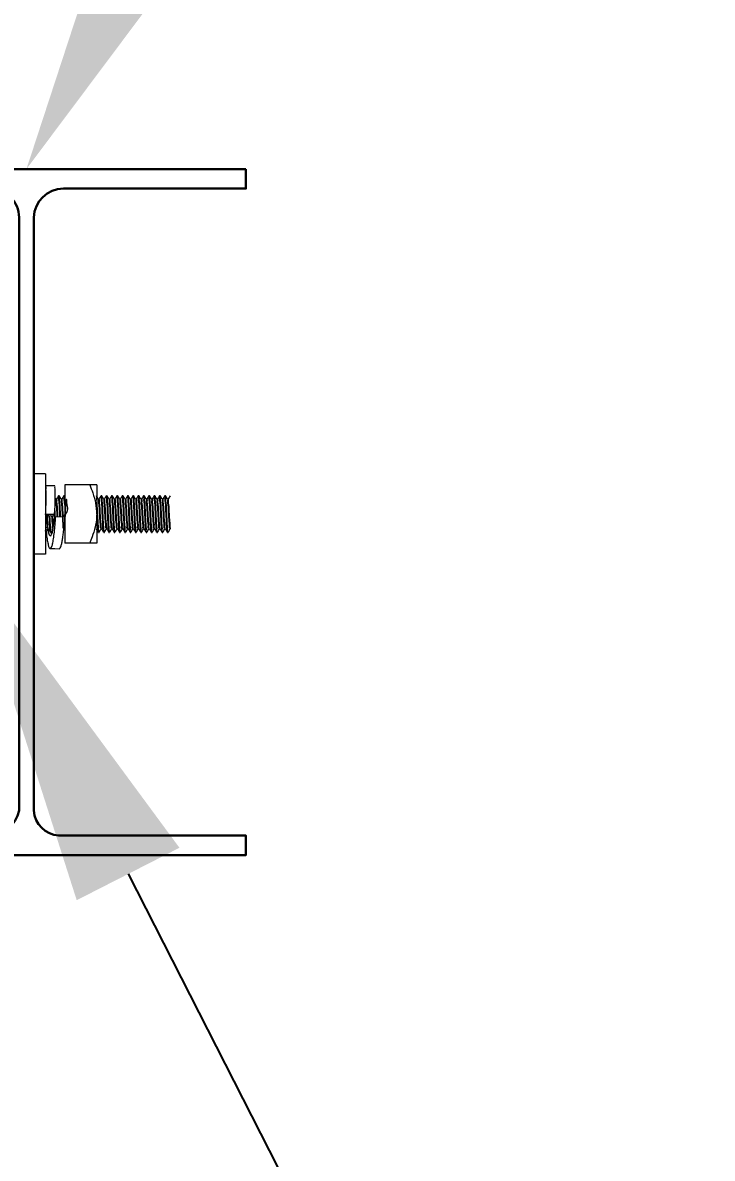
# Model space of a CAD drawing. Header units: feet. Extents: x -21 to 5170, y -254 to 1413.
# Drawn here: x 3747.69 to 3753.59, y 40.92 to 50.63 of the extents above; entities that cross this region are included whole.
import ezdxf
from ezdxf import colors
from ezdxf.entities.mleader import LeaderData, LeaderLine
from ezdxf.math import Vec2, Vec3

# ---------------------------------------------------------------- set-up
doc = ezdxf.new("R2010")
doc.units = ezdxf.units.FT
doc.header["$MEASUREMENT"] = 0
doc.layers.add('E-COMB-BOX', color=250, linetype='Continuous', lineweight=30)
for name, color, linetype in [('E-GRND', 3, 'Continuous'), ('G-ANNO-TEXT', 1, 'Continuous'), ('S-STEL-ANGL', 3, 'Continuous')]:
    doc.layers.add(name, color=color, linetype=linetype)
doc.styles.add('NEI-A', font='arial.ttf')

msp = doc.modelspace()

# ---------------------------------------------------------------- linework, layer by layer
at = {"layer": 'E-COMB-BOX', "flags": 128}
msp.add_lwpolyline([(3749.59816, 49.38127), (3749.59816, 49.21463), (3748.03816, 49.21463, 0.4065492), (3747.78488, 48.96791), (3747.78488, 43.89463, 0.3694747), (3747.99816, 43.68127), (3749.59816, 43.68127), (3749.59816, 43.51463), (3745.84488, 43.51463), (3745.84488, 43.68127), (3747.40488, 43.68127, 0.3584563), (3747.65816, 43.89463), (3747.65816, 48.96791, 0.4219197), (3747.40488, 49.21463), (3745.84488, 49.21463), (3745.84488, 49.38127)], format="xyb", close=True, dxfattribs=at)
at = {"layer": 'E-GRND'}
msp.add_line((3747.78488, 46.77502), (3747.78488, 46.08752), dxfattribs=at)
at = {"layer": 'S-STEL-ANGL', "linetype": 'Continuous', "lineweight": 18}
for p, q in [((3747.88488, 46.77502), (3747.78488, 46.77502)), ((3747.88488, 46.77502), (3747.88488, 46.08752)), ((3747.88503, 46.672), (3747.88488, 46.67114)), ((3748.04896, 46.68127), (3748.04896, 46.18127)), ((3748.32241, 46.68127), (3748.04896, 46.68127)), ((3748.32241, 46.68127), (3748.32241, 46.18127)), ((3747.97373, 46.5576), (3747.96776, 46.5679)), ((3747.97882, 46.558), (3747.97351, 46.558)), ((3748.00158, 46.58752), (3747.99589, 46.58752)), ((3748.02429, 46.558), (3748.01896, 46.558)), ((3748.04702, 46.58752), (3748.04136, 46.58752)), ((3748.04896, 46.58464), (3748.04748, 46.58722)), ((3748.34246, 46.558), (3748.33714, 46.558)), ((3748.36521, 46.58752), (3748.35952, 46.58752)), ((3748.38793, 46.558), (3748.38259, 46.558)), ((3748.41066, 46.58752), (3748.40499, 46.58752)), ((3748.43338, 46.558), (3748.42804, 46.558)), ((3748.45613, 46.58752), (3748.45044, 46.58752)), ((3748.47883, 46.558), (3748.47349, 46.558)), ((3748.50158, 46.58752), (3748.49589, 46.58752)), ((3748.52428, 46.558), (3748.51896, 46.558)), ((3748.54703, 46.58752), (3748.54134, 46.58752)), ((3748.56974, 46.558), (3748.56441, 46.558)), ((3748.59248, 46.58752), (3748.58681, 46.58752)), ((3748.61519, 46.558), (3748.60986, 46.558)), ((3748.63795, 46.58752), (3748.63226, 46.58752)), ((3748.66064, 46.558), (3748.65531, 46.558)), ((3748.6834, 46.58752), (3748.67771, 46.58752)), ((3748.70611, 46.558), (3748.70078, 46.558)), ((3748.72885, 46.58752), (3748.72316, 46.58752)), ((3748.75156, 46.558), (3748.74623, 46.558)), ((3748.7743, 46.58752), (3748.76863, 46.58752)), ((3748.79701, 46.558), (3748.79168, 46.558)), ((3748.81976, 46.58752), (3748.81408, 46.58752)), ((3748.84246, 46.558), (3748.83713, 46.558)), ((3748.86521, 46.58752), (3748.85953, 46.58752)), ((3748.88793, 46.558), (3748.8826, 46.558)), ((3748.91066, 46.58752), (3748.90498, 46.58752)), ((3748.93338, 46.558), (3748.92805, 46.558)), ((3747.88578, 46.42693), (3747.88488, 46.42604)), ((3747.88488, 46.41785), (3747.9143, 46.41765)), ((3747.92592, 46.41757), (3747.95445, 46.41736)), ((3747.96221, 46.40726), (3747.97124, 46.4095)), ((3747.97124, 46.4095), (3748.04896, 46.40895)), ((3747.88488, 46.27502), (3747.88794, 46.27502)), ((3747.90497, 46.30454), (3747.91028, 46.30454)), ((3747.9277, 46.27502), (3747.93339, 46.27502)), ((3748.04134, 46.30454), (3748.04665, 46.30454)), ((3748.04169, 46.30454), (3748.04214, 46.30531)), ((3748.04633, 46.30511), (3748.04896, 46.30055)), ((3748.33679, 46.27502), (3748.34248, 46.27502)), ((3748.3595, 46.30454), (3748.36484, 46.30454)), ((3748.38224, 46.27502), (3748.38794, 46.27502)), ((3748.40497, 46.30454), (3748.41028, 46.30454)), ((3748.42771, 46.27502), (3748.43339, 46.27502)), ((3748.45042, 46.30454), (3748.45573, 46.30454)), ((3748.47316, 46.27502), (3748.47884, 46.27502)), ((3748.49587, 46.30454), (3748.5012, 46.30454)), ((3748.51861, 46.27502), (3748.52429, 46.27502)), ((3748.54132, 46.30454), (3748.54665, 46.30454)), ((3748.56407, 46.27502), (3748.56976, 46.27502)), ((3748.58679, 46.30454), (3748.5921, 46.30454)), ((3748.60952, 46.27502), (3748.61521, 46.27502)), ((3748.63224, 46.30454), (3748.63755, 46.30454)), ((3748.65497, 46.27502), (3748.66066, 46.27502)), ((3748.67769, 46.30454), (3748.68302, 46.30454)), ((3748.70042, 46.27502), (3748.70611, 46.27502)), ((3748.72314, 46.30454), (3748.72847, 46.30454)), ((3748.74589, 46.27502), (3748.75158, 46.27502)), ((3748.76861, 46.30454), (3748.77392, 46.30454)), ((3748.79134, 46.27502), (3748.79703, 46.27502)), ((3748.81406, 46.30454), (3748.81937, 46.30454)), ((3748.83679, 46.27502), (3748.84248, 46.27502)), ((3748.85951, 46.30454), (3748.86484, 46.30454)), ((3748.88224, 46.27502), (3748.88793, 46.27502)), ((3748.90498, 46.30454), (3748.91029, 46.30454)), ((3748.92771, 46.27502), (3748.9334, 46.27502)), ((3748.32241, 46.18127), (3748.04896, 46.18127)), ((3747.88488, 46.08752), (3747.78488, 46.08752))]:
    msp.add_line(p, q, dxfattribs=at)
at = {"layer": 'S-STEL-ANGL', "linetype": 'Continuous', "lineweight": 18, "flags": 128}
for points in [[(3747.96335, 46.67208), (3747.92449, 46.67236), (3747.88563, 46.67263)], [(3747.9635, 46.42638), (3747.91997, 46.42669), (3747.88578, 46.42693)], [(3747.92504, 46.13584), (3747.9639, 46.13556), (3748.00276, 46.13529)]]:
    msp.add_lwpolyline(points, dxfattribs=at)
at = {"layer": 'S-STEL-ANGL', "linetype": 'Continuous', "lineweight": 18}
for points, knots in [([(3747.88578, 46.42693), (3747.88683, 46.44951), (3747.88884, 46.49266), (3747.88983, 46.5529), (3747.89095, 46.60365), (3747.88785, 46.64004), (3747.89028, 46.66238), (3747.88617, 46.66985), (3747.88559, 46.67089)], [0, 0, 0, 0, 0.2772245, 0.5297326, 0.7405352, 0.8959822, 0.9855546, 1, 1, 1, 1]), ([(3747.9635, 46.42638), (3747.9643, 46.44342), (3747.96585, 46.47665), (3747.96724, 46.52441), (3747.96797, 46.56779), (3747.96756, 46.60465), (3747.96807, 46.63483), (3747.96469, 46.65435), (3747.96715, 46.66778), (3747.96372, 46.67061), (3747.96333, 46.67093)], [0, 0, 0, 0, 0.20855085, 0.40698788, 0.58474852, 0.73832656, 0.8606338, 0.94640802, 0.99404971, 1, 1, 1, 1]), ([(3748.26262, 46.68127), (3748.27163, 46.65814), (3748.29164, 46.60679), (3748.31635, 46.52368), (3748.32037, 46.46231), (3748.32241, 46.43127)], [0, 0, 0, 0, 0.2882812, 0.6400014, 1, 1, 1, 1]), ([(3747.98577, 46.4094), (3747.98572, 46.41013), (3747.9847, 46.4273), (3747.9825, 46.45813), (3747.98167, 46.50564), (3747.97501, 46.52607), (3747.97894, 46.55975), (3747.97393, 46.55618), (3747.97373, 46.55604)], [0, 0, 0, 0, 0.01479071, 0.34790304, 0.65079242, 0.87898777, 0.99539525, 1, 1, 1, 1]), ([(3747.99532, 46.58708), (3747.99247, 46.58214), (3747.98675, 46.57225), (3747.98101, 46.56237), (3747.97815, 46.55743)], [0, 0, 0, 0, 0.50000159, 1, 1, 1, 1]), ([(3747.99146, 46.40936), (3747.99141, 46.4101), (3747.9904, 46.42728), (3747.98817, 46.45818), (3747.98731, 46.50548), (3747.98082, 46.52641), (3747.98453, 46.55983), (3747.97923, 46.55594), (3747.97884, 46.55565)], [0, 0, 0, 0, 0.0149862, 0.3464445, 0.6478154, 0.8748727, 0.9906996, 1, 1, 1, 1]), ([(3748.00826, 46.40924), (3748.0072, 46.4283), (3748.00516, 46.46534), (3748.00463, 46.52302), (3747.99726, 46.54792), (3748.00225, 46.59027), (3747.99628, 46.58498), (3747.99589, 46.58463)], [0, 0, 0, 0, 0.3287896, 0.6391317, 0.8728171, 0.9916283, 1, 1, 1, 1]), ([(3748.01395, 46.4092), (3748.01289, 46.42827), (3748.01084, 46.46533), (3748.01033, 46.52302), (3748.00291, 46.54792), (3748.00794, 46.59027), (3748.00197, 46.58498), (3748.00158, 46.58463)], [0, 0, 0, 0, 0.3289429, 0.6392172, 0.8728589, 0.9916301, 1, 1, 1, 1]), ([(3748.01918, 46.5576), (3748.01632, 46.56254), (3748.0106, 46.57241), (3748.00489, 46.58228), (3748.00203, 46.58722)], [0, 0, 0, 0, 0.4999036, 1, 1, 1, 1]), ([(3748.03126, 46.40908), (3748.05015, 46.42425), (3748.08171, 46.4496), (3748.07116, 46.50545), (3748.06627, 46.52728), (3748.06979, 46.56003), (3748.05664, 46.55061), (3748.06211, 46.52731), (3748.05499, 46.49468), (3748.05418, 46.44988), (3748.051, 46.40323), (3748.04864, 46.36065), (3748.04642, 46.33443), (3748.04474, 46.3175), (3748.04714, 46.30233), (3748.03384, 46.31208), (3748.03941, 46.33513), (3748.03225, 46.36784), (3748.03155, 46.41296), (3748.02784, 46.45816), (3748.02718, 46.50564), (3748.02043, 46.52607), (3748.02441, 46.55975), (3748.01939, 46.55618), (3748.0192, 46.55604)], [0, 0, 0, 0, 0.1001131, 0.167214, 0.2177713, 0.2435559, 0.2487142, 0.2800282, 0.3342422, 0.4040247, 0.477823, 0.544702, 0.59519, 0.5954809, 0.6212702, 0.6264287, 0.6577427, 0.7119545, 0.7817387, 0.8555371, 0.922638, 0.9731953, 0.9989799, 1, 1, 1, 1]), ([(3748.04079, 46.58708), (3748.03793, 46.58214), (3748.0322, 46.57225), (3748.02646, 46.56237), (3748.0236, 46.55743)], [0, 0, 0, 0, 0.5001388, 1, 1, 1, 1]), ([(3748.03693, 46.40904), (3748.03688, 46.40989), (3748.03586, 46.42718), (3748.03366, 46.45818), (3748.03275, 46.50548), (3748.02628, 46.52641), (3748.02998, 46.55983), (3748.02468, 46.55594), (3748.02429, 46.55565)], [0, 0, 0, 0, 0.0171078, 0.3478447, 0.6485742, 0.8751423, 0.9907197, 1, 1, 1, 1]), ([(3748.04896, 46.50755), (3748.04878, 46.51293), (3748.04811, 46.53278), (3748.04264, 46.54761), (3748.04766, 46.59031), (3748.04174, 46.58498), (3748.04136, 46.58463)], [0, 0, 0, 0, 0.1942808, 0.7161522, 0.9814839, 1, 1, 1, 1]), ([(3748.04896, 46.57963), (3748.04921, 46.58293), (3748.04951, 46.58704), (3748.04744, 46.58503), (3748.04702, 46.58463)], [0, 0, 0, 0, 0.8010415, 1, 1, 1, 1]), ([(3748.33737, 46.5576), (3748.33451, 46.56254), (3748.32879, 46.57241), (3748.32306, 46.58228), (3748.32019, 46.58722)], [0, 0, 0, 0, 0.4997661, 1, 1, 1, 1]), ([(3748.34248, 46.27791), (3748.34188, 46.27838), (3748.33539, 46.28347), (3748.34091, 46.30852), (3748.33595, 46.32992), (3748.33446, 46.36539), (3748.33201, 46.40805), (3748.32966, 46.46597), (3748.32665, 46.51846), (3748.32523, 46.55409), (3748.32286, 46.57108), (3748.32241, 46.57432)], [0, 0, 0, 0, 0.0074963, 0.0819562, 0.209492, 0.2439776, 0.4371522, 0.6414589, 0.8272054, 0.9670688, 1, 1, 1, 1]), ([(3748.35952, 46.30689), (3748.35893, 46.30726), (3748.35233, 46.31142), (3748.35747, 46.33604), (3748.35049, 46.36746), (3748.34971, 46.41308), (3748.34604, 46.45814), (3748.34535, 46.50561), (3748.33858, 46.52614), (3748.34264, 46.55968), (3748.33757, 46.55618), (3748.33737, 46.55604)], [0, 0, 0, 0, 0.0082029, 0.0913338, 0.2352524, 0.4205117, 0.6164276, 0.7945682, 0.9287785, 0.99723, 1, 1, 1, 1]), ([(3748.35896, 46.58708), (3748.3561, 46.58214), (3748.35038, 46.57225), (3748.34465, 46.56237), (3748.34178, 46.55743)], [0, 0, 0, 0, 0.50000159, 1, 1, 1, 1]), ([(3748.36452, 46.30736), (3748.36417, 46.30758), (3748.35792, 46.31168), (3748.36329, 46.33611), (3748.35609, 46.36743), (3748.35543, 46.41308), (3748.35171, 46.45817), (3748.35096, 46.50548), (3748.34446, 46.52641), (3748.34817, 46.55983), (3748.34287, 46.55594), (3748.34248, 46.55565)], [0, 0, 0, 0, 0.0048836, 0.0880629, 0.232071, 0.4174337, 0.6134679, 0.7917076, 0.925996, 0.9944995, 1, 1, 1, 1]), ([(3748.38169, 46.27712), (3748.38149, 46.27699), (3748.38046, 46.27636), (3748.38099, 46.29167), (3748.37567, 46.30763), (3748.37513, 46.35528), (3748.37187, 46.40801), (3748.36882, 46.46456), (3748.36826, 46.52301), (3748.3609, 46.54792), (3748.36588, 46.59027), (3748.35992, 46.58498), (3748.35952, 46.58463)], [0, 0, 0, 0, 0.002024, 0.0103061, 0.0929302, 0.2362848, 0.4208775, 0.6161137, 0.7936081, 0.9272601, 0.9952119, 1, 1, 1, 1]), ([(3748.38794, 46.27791), (3748.38734, 46.27838), (3748.38082, 46.28344), (3748.38638, 46.30854), (3748.3814, 46.32992), (3748.37991, 46.36537), (3748.37763, 46.40846), (3748.37449, 46.46444), (3748.37397, 46.52304), (3748.36655, 46.54792), (3748.37157, 46.59027), (3748.3656, 46.58498), (3748.36521, 46.58463)], [0, 0, 0, 0, 0.007232, 0.0786064, 0.2008572, 0.2339138, 0.4190834, 0.6149239, 0.7929701, 0.9270419, 0.9951971, 1, 1, 1, 1]), ([(3748.38282, 46.5576), (3748.37996, 46.56254), (3748.37424, 46.57241), (3748.36852, 46.58228), (3748.36566, 46.58722)], [0, 0, 0, 0, 0.4999036, 1, 1, 1, 1]), ([(3748.40499, 46.30689), (3748.40439, 46.30726), (3748.39776, 46.31139), (3748.40293, 46.33606), (3748.39594, 46.36745), (3748.39517, 46.41309), (3748.39148, 46.45812), (3748.39081, 46.50564), (3748.38407, 46.52607), (3748.38804, 46.55975), (3748.38303, 46.55618), (3748.38284, 46.55604)], [0, 0, 0, 0, 0.0082645, 0.0913953, 0.2353137, 0.4205727, 0.6164883, 0.794624, 0.9288404, 0.9972918, 1, 1, 1, 1]), ([(3748.40443, 46.58708), (3748.40156, 46.58214), (3748.39583, 46.57225), (3748.3901, 46.56237), (3748.38723, 46.55743)], [0, 0, 0, 0, 0.5001388, 1, 1, 1, 1]), ([(3748.40998, 46.30736), (3748.40963, 46.30758), (3748.40334, 46.31162), (3748.40876, 46.33615), (3748.40153, 46.36741), (3748.40088, 46.41309), (3748.3972, 46.45817), (3748.3964, 46.50548), (3748.38991, 46.52641), (3748.39362, 46.55983), (3748.38832, 46.55594), (3748.38793, 46.55565)], [0, 0, 0, 0, 0.0049449, 0.088119, 0.2321182, 0.4174694, 0.6134872, 0.7917205, 0.9260006, 0.9944998, 1, 1, 1, 1]), ([(3748.42714, 46.27712), (3748.42694, 46.27699), (3748.42591, 46.27636), (3748.42644, 46.29167), (3748.42112, 46.30763), (3748.42059, 46.35528), (3748.41731, 46.40801), (3748.41431, 46.46455), (3748.41369, 46.52303), (3748.40638, 46.54788), (3748.4113, 46.59031), (3748.40538, 46.58498), (3748.40499, 46.58463)], [0, 0, 0, 0, 0.0020241, 0.0103066, 0.0929345, 0.2362956, 0.4208968, 0.6161391, 0.7936447, 0.9273028, 0.9952578, 1, 1, 1, 1]), ([(3748.43339, 46.27791), (3748.4328, 46.27838), (3748.42631, 46.28347), (3748.4318, 46.30852), (3748.42685, 46.32993), (3748.42535, 46.36537), (3748.42311, 46.40847), (3748.41994, 46.46444), (3748.4194, 46.52303), (3748.41204, 46.54792), (3748.41702, 46.59027), (3748.41105, 46.58498), (3748.41066, 46.58463)], [0, 0, 0, 0, 0.0071859, 0.0785698, 0.2008251, 0.2338828, 0.419056, 0.6149063, 0.7929589, 0.9270313, 0.9951969, 1, 1, 1, 1]), ([(3748.42827, 46.5576), (3748.42541, 46.56254), (3748.41969, 46.57241), (3748.41397, 46.58228), (3748.41111, 46.58722)], [0, 0, 0, 0, 0.4999036, 1, 1, 1, 1]), ([(3748.45044, 46.30689), (3748.44985, 46.30726), (3748.44325, 46.31142), (3748.44839, 46.33604), (3748.44138, 46.36746), (3748.44065, 46.41309), (3748.43693, 46.45813), (3748.43625, 46.50564), (3748.42956, 46.52607), (3748.43349, 46.55975), (3748.42848, 46.55618), (3748.42829, 46.55604)], [0, 0, 0, 0, 0.0082033, 0.0913383, 0.2352696, 0.4205335, 0.6164632, 0.7946079, 0.9288247, 0.9972916, 1, 1, 1, 1]), ([(3748.44988, 46.58708), (3748.44701, 46.58214), (3748.44128, 46.57225), (3748.43555, 46.56237), (3748.43268, 46.55743)], [0, 0, 0, 0, 0.5001388, 1, 1, 1, 1]), ([(3748.45543, 46.30736), (3748.45508, 46.30758), (3748.44879, 46.31162), (3748.45421, 46.33615), (3748.44701, 46.36741), (3748.44632, 46.41309), (3748.44263, 46.45817), (3748.44189, 46.50549), (3748.43534, 46.5264), (3748.43909, 46.55983), (3748.43379, 46.55594), (3748.43339, 46.55565)], [0, 0, 0, 0, 0.00494492, 0.08812002, 0.23211515, 0.41747305, 0.61349314, 0.79172385, 0.92601185, 0.99449976, 1, 1, 1, 1]), ([(3748.47261, 46.27712), (3748.47241, 46.27699), (3748.47138, 46.27636), (3748.47181, 46.29165), (3748.46662, 46.30764), (3748.46604, 46.35527), (3748.46276, 46.40801), (3748.45974, 46.46456), (3748.45919, 46.52301), (3748.45178, 46.54792), (3748.4568, 46.59027), (3748.45083, 46.58498), (3748.45044, 46.58463)], [0, 0, 0, 0, 0.002024, 0.0103199, 0.0929434, 0.2362933, 0.4208878, 0.6161199, 0.7936132, 0.9272686, 0.995212, 1, 1, 1, 1]), ([(3748.47884, 46.27791), (3748.47825, 46.27838), (3748.47176, 46.28347), (3748.47724, 46.30852), (3748.47234, 46.32993), (3748.47077, 46.36537), (3748.46857, 46.40847), (3748.46542, 46.46444), (3748.46483, 46.52305), (3748.45752, 46.54787), (3748.46244, 46.59031), (3748.45652, 46.58498), (3748.45613, 46.58463)], [0, 0, 0, 0, 0.0071863, 0.0785735, 0.2008304, 0.233893, 0.4190749, 0.6149314, 0.7929955, 0.9270741, 0.9952429, 1, 1, 1, 1]), ([(3748.47372, 46.5576), (3748.47086, 46.56254), (3748.46514, 46.57241), (3748.45942, 46.58228), (3748.45656, 46.58722)], [0, 0, 0, 0, 0.4999036, 1, 1, 1, 1]), ([(3748.49589, 46.30689), (3748.4953, 46.30726), (3748.4887, 46.31142), (3748.49384, 46.33604), (3748.48683, 46.36746), (3748.48609, 46.41309), (3748.48241, 46.45813), (3748.48169, 46.50564), (3748.47501, 46.52607), (3748.47894, 46.55975), (3748.47393, 46.55618), (3748.47374, 46.55604)], [0, 0, 0, 0, 0.0082033, 0.0913382, 0.2352695, 0.4205333, 0.6164587, 0.7946079, 0.9288247, 0.9972916, 1, 1, 1, 1]), ([(3748.49533, 46.58708), (3748.49246, 46.58214), (3748.48673, 46.57226), (3748.48101, 46.56237), (3748.47815, 46.55743)], [0, 0, 0, 0, 0.5002761, 1, 1, 1, 1]), ([(3748.50088, 46.30736), (3748.50054, 46.30758), (3748.49429, 46.31168), (3748.49962, 46.33611), (3748.49247, 46.36743), (3748.4918, 46.41308), (3748.48808, 46.45817), (3748.48734, 46.50549), (3748.48079, 46.5264), (3748.48454, 46.55983), (3748.47924, 46.55594), (3748.47884, 46.55565)], [0, 0, 0, 0, 0.0048836, 0.0880732, 0.2320758, 0.4174386, 0.6134731, 0.7917131, 0.926008, 0.9944995, 1, 1, 1, 1]), ([(3748.51806, 46.27712), (3748.51786, 46.27699), (3748.51683, 46.27636), (3748.51726, 46.29165), (3748.51208, 46.30764), (3748.51149, 46.35527), (3748.50825, 46.40802), (3748.50518, 46.46456), (3748.50464, 46.52301), (3748.49723, 46.54792), (3748.50225, 46.59027), (3748.49628, 46.58498), (3748.49589, 46.58463)], [0, 0, 0, 0, 0.002024, 0.0103199, 0.0929434, 0.2362933, 0.4208849, 0.6161198, 0.7936132, 0.9272685, 0.995212, 1, 1, 1, 1]), ([(3748.52429, 46.27791), (3748.5237, 46.27838), (3748.51721, 46.28347), (3748.52273, 46.30852), (3748.51777, 46.32993), (3748.51627, 46.36537), (3748.51399, 46.40846), (3748.51087, 46.46444), (3748.5103, 46.52303), (3748.50292, 46.54792), (3748.50794, 46.59027), (3748.50197, 46.58498), (3748.50158, 46.58463)], [0, 0, 0, 0, 0.007186, 0.0785638, 0.2008204, 0.2338785, 0.419057, 0.6149067, 0.7929645, 0.9270385, 0.9951968, 1, 1, 1, 1]), ([(3748.51919, 46.5576), (3748.51633, 46.56254), (3748.51061, 46.57241), (3748.50488, 46.58228), (3748.50201, 46.58722)], [0, 0, 0, 0, 0.4997661, 1, 1, 1, 1]), ([(3748.54134, 46.30689), (3748.54075, 46.30726), (3748.53415, 46.31142), (3748.53928, 46.33604), (3748.53231, 46.36746), (3748.53153, 46.41308), (3748.52786, 46.45814), (3748.52717, 46.50561), (3748.5204, 46.52614), (3748.52446, 46.55968), (3748.51938, 46.55618), (3748.51919, 46.55604)], [0, 0, 0, 0, 0.0082029, 0.0913338, 0.2352524, 0.4205117, 0.6164276, 0.7945682, 0.9287785, 0.99723, 1, 1, 1, 1]), ([(3748.54078, 46.58708), (3748.53792, 46.58214), (3748.5322, 46.57225), (3748.52647, 46.56237), (3748.5236, 46.55743)], [0, 0, 0, 0, 0.50000159, 1, 1, 1, 1]), ([(3748.54633, 46.30736), (3748.54599, 46.30758), (3748.53974, 46.31168), (3748.54511, 46.33611), (3748.53791, 46.36743), (3748.53725, 46.41308), (3748.53353, 46.45817), (3748.53278, 46.50548), (3748.52628, 46.52641), (3748.52999, 46.55983), (3748.52469, 46.55594), (3748.52429, 46.55565)], [0, 0, 0, 0, 0.0048836, 0.0880629, 0.232071, 0.4174337, 0.6134679, 0.7917076, 0.925996, 0.9944995, 1, 1, 1, 1]), ([(3748.56351, 46.27712), (3748.56331, 46.27699), (3748.56228, 46.27636), (3748.56281, 46.29167), (3748.55749, 46.30763), (3748.55695, 46.35528), (3748.55369, 46.40801), (3748.55064, 46.46456), (3748.55007, 46.52301), (3748.54272, 46.54792), (3748.5477, 46.59027), (3748.54173, 46.58498), (3748.54134, 46.58463)], [0, 0, 0, 0, 0.002024, 0.0103061, 0.0929302, 0.2362848, 0.4208775, 0.6161137, 0.7936081, 0.9272601, 0.9952119, 1, 1, 1, 1]), ([(3748.56976, 46.27791), (3748.56916, 46.27838), (3748.56264, 46.28344), (3748.5682, 46.30854), (3748.56321, 46.32992), (3748.56173, 46.36537), (3748.55944, 46.40846), (3748.55631, 46.46444), (3748.55578, 46.52304), (3748.54837, 46.54792), (3748.55339, 46.59027), (3748.54742, 46.58498), (3748.54703, 46.58463)], [0, 0, 0, 0, 0.007232, 0.0786064, 0.2008572, 0.2339138, 0.4190834, 0.6149239, 0.7929701, 0.9270419, 0.9951971, 1, 1, 1, 1]), ([(3748.56464, 46.5576), (3748.56178, 46.56254), (3748.55606, 46.57241), (3748.55034, 46.58228), (3748.54748, 46.58722)], [0, 0, 0, 0, 0.4999036, 1, 1, 1, 1]), ([(3748.58681, 46.30689), (3748.58621, 46.30726), (3748.57958, 46.31139), (3748.58475, 46.33606), (3748.57776, 46.36745), (3748.57699, 46.41309), (3748.5733, 46.45812), (3748.57263, 46.50564), (3748.56589, 46.52607), (3748.56986, 46.55975), (3748.56485, 46.55618), (3748.56466, 46.55604)], [0, 0, 0, 0, 0.0082645, 0.0913953, 0.2353137, 0.4205727, 0.6164883, 0.794624, 0.9288404, 0.9972918, 1, 1, 1, 1]), ([(3748.58625, 46.58708), (3748.58338, 46.58214), (3748.57765, 46.57225), (3748.57192, 46.56237), (3748.56905, 46.55743)], [0, 0, 0, 0, 0.5001388, 1, 1, 1, 1]), ([(3748.5918, 46.30736), (3748.59145, 46.30758), (3748.58516, 46.31162), (3748.59058, 46.33615), (3748.58338, 46.36741), (3748.58268, 46.41309), (3748.57902, 46.45817), (3748.57822, 46.50548), (3748.57173, 46.52641), (3748.57544, 46.55983), (3748.57014, 46.55594), (3748.56974, 46.55565)], [0, 0, 0, 0, 0.00494486, 0.0881191, 0.23211272, 0.41746868, 0.61348672, 0.79172025, 0.9260005, 0.99449982, 1, 1, 1, 1]), ([(3748.60898, 46.27712), (3748.60877, 46.27699), (3748.60773, 46.27636), (3748.60826, 46.29161), (3748.60293, 46.30768), (3748.60241, 46.35525), (3748.59913, 46.40802), (3748.59613, 46.46455), (3748.5955, 46.52303), (3748.5882, 46.54788), (3748.59312, 46.59031), (3748.58719, 46.58498), (3748.58681, 46.58463)], [0, 0, 0, 0, 0.0020779, 0.01036, 0.0929834, 0.2363368, 0.420928, 0.6161598, 0.7936558, 0.9273068, 0.995258, 1, 1, 1, 1]), ([(3748.61521, 46.27791), (3748.61462, 46.27838), (3748.60813, 46.28347), (3748.61361, 46.30852), (3748.60867, 46.32993), (3748.60717, 46.36537), (3748.60493, 46.40847), (3748.60175, 46.46444), (3748.60122, 46.52303), (3748.59385, 46.54792), (3748.59884, 46.59027), (3748.59287, 46.58498), (3748.59248, 46.58463)], [0, 0, 0, 0, 0.0071859, 0.0785698, 0.2008251, 0.2338828, 0.419056, 0.6149063, 0.7929589, 0.9270313, 0.9951969, 1, 1, 1, 1]), ([(3748.61009, 46.5576), (3748.60723, 46.56254), (3748.60151, 46.57241), (3748.59579, 46.58228), (3748.59293, 46.58722)], [0, 0, 0, 0, 0.4999036, 1, 1, 1, 1]), ([(3748.63226, 46.30689), (3748.63167, 46.30726), (3748.62507, 46.31142), (3748.63021, 46.33604), (3748.62319, 46.36746), (3748.62247, 46.41309), (3748.61875, 46.45813), (3748.61806, 46.50564), (3748.61138, 46.52607), (3748.61531, 46.55975), (3748.6103, 46.55618), (3748.61011, 46.55604)], [0, 0, 0, 0, 0.0082033, 0.0913383, 0.2352696, 0.4205335, 0.6164632, 0.7946079, 0.9288247, 0.9972916, 1, 1, 1, 1]), ([(3748.63169, 46.58708), (3748.62883, 46.58214), (3748.6231, 46.57225), (3748.61737, 46.56237), (3748.6145, 46.55743)], [0, 0, 0, 0, 0.5001388, 1, 1, 1, 1]), ([(3748.63725, 46.30736), (3748.6369, 46.30758), (3748.63061, 46.31162), (3748.63603, 46.33615), (3748.62883, 46.36741), (3748.62814, 46.41309), (3748.62445, 46.45817), (3748.62371, 46.50549), (3748.61716, 46.5264), (3748.62091, 46.55983), (3748.61561, 46.55594), (3748.61521, 46.55565)], [0, 0, 0, 0, 0.00494492, 0.08812002, 0.23211515, 0.41747305, 0.61349314, 0.79172385, 0.92601185, 0.99449976, 1, 1, 1, 1]), ([(3748.65443, 46.27712), (3748.65423, 46.27699), (3748.6532, 46.27636), (3748.65363, 46.29165), (3748.64844, 46.30764), (3748.64786, 46.35527), (3748.64458, 46.40801), (3748.64156, 46.46456), (3748.64101, 46.52301), (3748.6336, 46.54792), (3748.63862, 46.59027), (3748.63265, 46.58498), (3748.63226, 46.58463)], [0, 0, 0, 0, 0.002024, 0.0103199, 0.0929434, 0.2362933, 0.4208878, 0.6161199, 0.7936132, 0.9272686, 0.995212, 1, 1, 1, 1]), ([(3748.66066, 46.27791), (3748.66007, 46.27838), (3748.65358, 46.28347), (3748.65905, 46.30852), (3748.65416, 46.32993), (3748.65258, 46.36537), (3748.65038, 46.40847), (3748.64724, 46.46444), (3748.64665, 46.52305), (3748.63933, 46.54787), (3748.64425, 46.59031), (3748.63833, 46.58498), (3748.63795, 46.58463)], [0, 0, 0, 0, 0.0071863, 0.0785735, 0.2008304, 0.233893, 0.4190749, 0.6149314, 0.7929955, 0.9270741, 0.9952429, 1, 1, 1, 1]), ([(3748.65556, 46.5576), (3748.65269, 46.56254), (3748.64695, 46.5724), (3748.64124, 46.58228), (3748.63838, 46.58722)], [0, 0, 0, 0, 0.50004123, 1, 1, 1, 1]), ([(3748.67771, 46.30689), (3748.67712, 46.30726), (3748.67052, 46.31142), (3748.67566, 46.33604), (3748.66865, 46.36746), (3748.66791, 46.41309), (3748.66423, 46.45813), (3748.66351, 46.50564), (3748.65683, 46.52607), (3748.66076, 46.55975), (3748.65575, 46.55618), (3748.65556, 46.55604)], [0, 0, 0, 0, 0.0082033, 0.0913382, 0.2352695, 0.4205333, 0.6164587, 0.7946079, 0.9288247, 0.9972916, 1, 1, 1, 1]), ([(3748.67714, 46.58708), (3748.67428, 46.58214), (3748.66855, 46.57226), (3748.66283, 46.56237), (3748.65997, 46.55743)], [0, 0, 0, 0, 0.5002761, 1, 1, 1, 1]), ([(3748.6827, 46.30736), (3748.68236, 46.30758), (3748.67611, 46.31168), (3748.68148, 46.33611), (3748.67428, 46.36743), (3748.67362, 46.41308), (3748.66989, 46.45817), (3748.66916, 46.50549), (3748.6626, 46.5264), (3748.66635, 46.55983), (3748.66106, 46.55594), (3748.66066, 46.55565)], [0, 0, 0, 0, 0.0048836, 0.0880634, 0.2320724, 0.4174361, 0.6134714, 0.7917121, 0.9260077, 0.9944995, 1, 1, 1, 1]), ([(3748.69988, 46.27712), (3748.69968, 46.27699), (3748.69865, 46.27636), (3748.69918, 46.29167), (3748.69382, 46.30763), (3748.69334, 46.35528), (3748.69005, 46.40801), (3748.68701, 46.46456), (3748.68646, 46.52301), (3748.67905, 46.54792), (3748.68407, 46.59027), (3748.6781, 46.58498), (3748.67771, 46.58463)], [0, 0, 0, 0, 0.002024, 0.0103062, 0.092937, 0.2362879, 0.4208808, 0.6161171, 0.7936117, 0.927268, 0.9952119, 1, 1, 1, 1]), ([(3748.70611, 46.27791), (3748.70552, 46.27838), (3748.69903, 46.28347), (3748.70455, 46.30852), (3748.69958, 46.32993), (3748.69809, 46.36537), (3748.69581, 46.40846), (3748.69268, 46.46444), (3748.69215, 46.52304), (3748.68473, 46.54792), (3748.68976, 46.59027), (3748.68379, 46.58498), (3748.6834, 46.58463)], [0, 0, 0, 0, 0.007186, 0.0785637, 0.2008202, 0.2338783, 0.4190565, 0.614906, 0.7929606, 0.9270386, 0.9951968, 1, 1, 1, 1]), ([(3748.70101, 46.5576), (3748.69815, 46.56254), (3748.69243, 46.57241), (3748.68669, 46.58228), (3748.68383, 46.58722)], [0, 0, 0, 0, 0.4997661, 1, 1, 1, 1]), ([(3748.72316, 46.30689), (3748.72256, 46.30726), (3748.71597, 46.31142), (3748.7211, 46.33604), (3748.71413, 46.36746), (3748.71335, 46.41308), (3748.70967, 46.45814), (3748.70898, 46.50561), (3748.70222, 46.52614), (3748.70627, 46.55968), (3748.7012, 46.55618), (3748.70101, 46.55604)], [0, 0, 0, 0, 0.0082029, 0.0913338, 0.2352524, 0.4205117, 0.6164276, 0.7945682, 0.9287785, 0.99723, 1, 1, 1, 1]), ([(3748.72261, 46.58708), (3748.71975, 46.58214), (3748.71402, 46.57225), (3748.70828, 46.56237), (3748.70542, 46.55743)], [0, 0, 0, 0, 0.5001388, 1, 1, 1, 1]), ([(3748.72815, 46.30736), (3748.7278, 46.30758), (3748.72156, 46.31168), (3748.72693, 46.33611), (3748.71973, 46.36743), (3748.71907, 46.41308), (3748.71535, 46.45817), (3748.71459, 46.50548), (3748.70809, 46.52641), (3748.71181, 46.55983), (3748.70651, 46.55594), (3748.70611, 46.55565)], [0, 0, 0, 0, 0.0048836, 0.0880629, 0.232071, 0.4174337, 0.6134679, 0.7917076, 0.925996, 0.9944995, 1, 1, 1, 1]), ([(3748.74533, 46.27712), (3748.74513, 46.27699), (3748.7441, 46.27636), (3748.74462, 46.29167), (3748.7393, 46.30763), (3748.73877, 46.35528), (3748.73551, 46.40801), (3748.73246, 46.46456), (3748.73189, 46.52301), (3748.72453, 46.54792), (3748.72952, 46.59027), (3748.72355, 46.58498), (3748.72316, 46.58463)], [0, 0, 0, 0, 0.002024, 0.0103061, 0.0929302, 0.2362848, 0.4208775, 0.6161137, 0.7936081, 0.9272601, 0.9952119, 1, 1, 1, 1]), ([(3748.75158, 46.27791), (3748.75098, 46.27838), (3748.74446, 46.28344), (3748.75001, 46.30854), (3748.74503, 46.32992), (3748.74354, 46.36537), (3748.74126, 46.40846), (3748.73813, 46.46444), (3748.7376, 46.52304), (3748.73018, 46.54792), (3748.73521, 46.59027), (3748.72924, 46.58498), (3748.72885, 46.58463)], [0, 0, 0, 0, 0.007232, 0.0786064, 0.2008572, 0.2339138, 0.4190834, 0.6149239, 0.7929701, 0.9270419, 0.9951971, 1, 1, 1, 1]), ([(3748.74645, 46.5576), (3748.74359, 46.56254), (3748.73787, 46.57241), (3748.73216, 46.58228), (3748.7293, 46.58722)], [0, 0, 0, 0, 0.4999036, 1, 1, 1, 1]), ([(3748.76863, 46.30689), (3748.76803, 46.30726), (3748.7614, 46.31139), (3748.76656, 46.33606), (3748.75957, 46.36745), (3748.7588, 46.41309), (3748.75512, 46.45812), (3748.75445, 46.50564), (3748.74771, 46.52607), (3748.75168, 46.55975), (3748.74666, 46.55618), (3748.74647, 46.55604)], [0, 0, 0, 0, 0.0082645, 0.0913953, 0.2353137, 0.4205727, 0.6164883, 0.794624, 0.9288404, 0.9972918, 1, 1, 1, 1]), ([(3748.76806, 46.58708), (3748.7652, 46.58214), (3748.75947, 46.57225), (3748.75373, 46.56237), (3748.75087, 46.55743)], [0, 0, 0, 0, 0.5001388, 1, 1, 1, 1]), ([(3748.77362, 46.30736), (3748.77327, 46.30758), (3748.76698, 46.31162), (3748.7724, 46.33615), (3748.7652, 46.36741), (3748.7645, 46.41309), (3748.76083, 46.45817), (3748.76004, 46.50548), (3748.75354, 46.52641), (3748.75725, 46.55983), (3748.75196, 46.55594), (3748.75156, 46.55565)], [0, 0, 0, 0, 0.00494486, 0.0881191, 0.23211272, 0.41746868, 0.61348672, 0.79172025, 0.9260005, 0.99449982, 1, 1, 1, 1]), ([(3748.7908, 46.27712), (3748.7906, 46.27699), (3748.78957, 46.27636), (3748.78999, 46.29165), (3748.78481, 46.30764), (3748.78423, 46.35527), (3748.78094, 46.40802), (3748.77795, 46.46455), (3748.77732, 46.52303), (3748.77001, 46.54788), (3748.77493, 46.59031), (3748.76901, 46.58498), (3748.76863, 46.58463)], [0, 0, 0, 0, 0.002024, 0.0103203, 0.092947, 0.2363025, 0.4209043, 0.6161441, 0.7936474, 0.9273038, 0.9952579, 1, 1, 1, 1]), ([(3748.79703, 46.27791), (3748.79644, 46.27838), (3748.78995, 46.28347), (3748.79542, 46.30852), (3748.79053, 46.32993), (3748.78895, 46.36537), (3748.78676, 46.40847), (3748.78357, 46.46444), (3748.78304, 46.52303), (3748.77567, 46.54792), (3748.78066, 46.59027), (3748.77469, 46.58498), (3748.7743, 46.58463)], [0, 0, 0, 0, 0.0071859, 0.0785699, 0.2008212, 0.2338823, 0.4190557, 0.614906, 0.7929588, 0.9270313, 0.9951969, 1, 1, 1, 1]), ([(3748.7919, 46.5576), (3748.78904, 46.56254), (3748.78332, 46.57241), (3748.77761, 46.58228), (3748.77475, 46.58722)], [0, 0, 0, 0, 0.4999036, 1, 1, 1, 1]), ([(3748.81408, 46.30689), (3748.81348, 46.30726), (3748.80689, 46.31142), (3748.81202, 46.33604), (3748.80501, 46.36746), (3748.80429, 46.41309), (3748.80056, 46.45813), (3748.79988, 46.50564), (3748.79319, 46.52607), (3748.79713, 46.55975), (3748.79211, 46.55618), (3748.79192, 46.55604)], [0, 0, 0, 0, 0.0082033, 0.0913383, 0.2352696, 0.4205335, 0.6164632, 0.7946079, 0.9288247, 0.9972916, 1, 1, 1, 1]), ([(3748.81351, 46.58708), (3748.81065, 46.58214), (3748.80492, 46.57225), (3748.79918, 46.56237), (3748.79632, 46.55743)], [0, 0, 0, 0, 0.5001388, 1, 1, 1, 1]), ([(3748.81907, 46.30736), (3748.81872, 46.30758), (3748.81243, 46.31162), (3748.81784, 46.33615), (3748.81065, 46.36741), (3748.80996, 46.41309), (3748.80627, 46.45817), (3748.80553, 46.50549), (3748.79897, 46.5264), (3748.80272, 46.55983), (3748.79742, 46.55594), (3748.79703, 46.55565)], [0, 0, 0, 0, 0.00494492, 0.08812002, 0.23211515, 0.41747305, 0.61349314, 0.79172385, 0.92601185, 0.99449976, 1, 1, 1, 1]), ([(3748.83625, 46.27712), (3748.83605, 46.27699), (3748.83502, 46.27636), (3748.83544, 46.29165), (3748.83026, 46.30764), (3748.82968, 46.35527), (3748.8264, 46.40801), (3748.82338, 46.46456), (3748.82283, 46.52301), (3748.81541, 46.54792), (3748.82044, 46.59027), (3748.81447, 46.58498), (3748.81408, 46.58463)], [0, 0, 0, 0, 0.002024, 0.0103199, 0.0929434, 0.2362933, 0.4208878, 0.6161199, 0.7936132, 0.9272686, 0.995212, 1, 1, 1, 1]), ([(3748.84248, 46.27791), (3748.84189, 46.27838), (3748.8354, 46.28347), (3748.84091, 46.30852), (3748.83597, 46.32993), (3748.8344, 46.36537), (3748.8322, 46.40847), (3748.82906, 46.46444), (3748.82847, 46.52305), (3748.82115, 46.54787), (3748.82607, 46.59031), (3748.82015, 46.58498), (3748.81976, 46.58463)], [0, 0, 0, 0, 0.0071863, 0.0785667, 0.200828, 0.2338907, 0.4190732, 0.6149303, 0.7929949, 0.9270739, 0.9952429, 1, 1, 1, 1]), ([(3748.83737, 46.5576), (3748.83451, 46.56254), (3748.82877, 46.5724), (3748.82305, 46.58228), (3748.8202, 46.58722)], [0, 0, 0, 0, 0.50004123, 1, 1, 1, 1]), ([(3748.85953, 46.30689), (3748.85893, 46.30726), (3748.85234, 46.31142), (3748.85747, 46.33604), (3748.85046, 46.36746), (3748.84973, 46.41309), (3748.84605, 46.45813), (3748.84533, 46.50564), (3748.83864, 46.52607), (3748.84258, 46.55975), (3748.83756, 46.55618), (3748.83737, 46.55604)], [0, 0, 0, 0, 0.0082033, 0.0913382, 0.2352695, 0.4205333, 0.6164587, 0.7946079, 0.9288247, 0.9972916, 1, 1, 1, 1]), ([(3748.85896, 46.58708), (3748.8561, 46.58214), (3748.85037, 46.57226), (3748.84464, 46.56237), (3748.84178, 46.55743)], [0, 0, 0, 0, 0.5002761, 1, 1, 1, 1]), ([(3748.86452, 46.30736), (3748.86417, 46.30758), (3748.85793, 46.31168), (3748.8633, 46.33611), (3748.85609, 46.36743), (3748.85544, 46.41308), (3748.85171, 46.45817), (3748.85098, 46.50549), (3748.84442, 46.5264), (3748.84817, 46.55983), (3748.84287, 46.55594), (3748.84248, 46.55565)], [0, 0, 0, 0, 0.0048836, 0.0880634, 0.2320724, 0.4174361, 0.6134714, 0.7917121, 0.9260077, 0.9944995, 1, 1, 1, 1]), ([(3748.8817, 46.27712), (3748.88149, 46.27699), (3748.88047, 46.27636), (3748.88099, 46.29167), (3748.87567, 46.30763), (3748.87514, 46.35528), (3748.87188, 46.40801), (3748.86882, 46.46456), (3748.86828, 46.52301), (3748.86086, 46.54792), (3748.86589, 46.59027), (3748.85992, 46.58498), (3748.85953, 46.58463)], [0, 0, 0, 0, 0.002024, 0.0103062, 0.0929306, 0.2362857, 0.4208791, 0.616116, 0.7936111, 0.9272678, 0.9952119, 1, 1, 1, 1]), ([(3748.88793, 46.27791), (3748.88734, 46.27838), (3748.88085, 46.28347), (3748.88637, 46.30852), (3748.8814, 46.32993), (3748.87991, 46.36537), (3748.87763, 46.40846), (3748.87449, 46.46444), (3748.87397, 46.52304), (3748.86655, 46.54792), (3748.87157, 46.59027), (3748.86561, 46.58498), (3748.86521, 46.58463)], [0, 0, 0, 0, 0.007186, 0.0785637, 0.2008202, 0.2338783, 0.4190565, 0.614906, 0.7929606, 0.9270386, 0.9951968, 1, 1, 1, 1]), ([(3748.88282, 46.5576), (3748.87996, 46.56254), (3748.87424, 46.57241), (3748.86851, 46.58228), (3748.86565, 46.58722)], [0, 0, 0, 0, 0.4997661, 1, 1, 1, 1]), ([(3748.90498, 46.30689), (3748.90438, 46.30726), (3748.89778, 46.31142), (3748.90292, 46.33604), (3748.89595, 46.36746), (3748.89517, 46.41308), (3748.89148, 46.45814), (3748.89083, 46.50561), (3748.88403, 46.52614), (3748.88809, 46.55968), (3748.88302, 46.55618), (3748.88282, 46.55604)], [0, 0, 0, 0, 0.0082029, 0.09133365, 0.23525199, 0.42051103, 0.61642659, 0.79456224, 0.92877862, 0.99723001, 1, 1, 1, 1]), ([(3748.90443, 46.58708), (3748.90157, 46.58214), (3748.89584, 46.57225), (3748.8901, 46.56237), (3748.88723, 46.55743)], [0, 0, 0, 0, 0.5001388, 1, 1, 1, 1]), ([(3748.90997, 46.30736), (3748.90962, 46.30758), (3748.90338, 46.31168), (3748.90874, 46.33611), (3748.90155, 46.36743), (3748.90088, 46.41308), (3748.8972, 46.45818), (3748.8964, 46.50548), (3748.88991, 46.52641), (3748.89362, 46.55983), (3748.88832, 46.55594), (3748.88793, 46.55565)], [0, 0, 0, 0, 0.0048836, 0.0880628, 0.2320709, 0.4174335, 0.6134634, 0.7917077, 0.925996, 0.9944995, 1, 1, 1, 1]), ([(3748.92715, 46.27712), (3748.92694, 46.27699), (3748.92592, 46.27636), (3748.92644, 46.29167), (3748.92112, 46.30763), (3748.92059, 46.35528), (3748.91732, 46.40801), (3748.91428, 46.46456), (3748.91371, 46.52301), (3748.90635, 46.54792), (3748.91134, 46.59027), (3748.90537, 46.58498), (3748.90498, 46.58463)], [0, 0, 0, 0, 0.002024, 0.0103061, 0.0929302, 0.2362848, 0.4208775, 0.6161137, 0.7936081, 0.9272601, 0.9952119, 1, 1, 1, 1]), ([(3748.9334, 46.27791), (3748.9328, 46.27838), (3748.92627, 46.28344), (3748.93183, 46.30854), (3748.92685, 46.32992), (3748.92536, 46.36537), (3748.92311, 46.40847), (3748.91993, 46.46444), (3748.91942, 46.52304), (3748.912, 46.54792), (3748.91702, 46.59027), (3748.91106, 46.58498), (3748.91066, 46.58463)], [0, 0, 0, 0, 0.007232, 0.0786064, 0.2008573, 0.2339138, 0.4190805, 0.6149238, 0.7929701, 0.9270419, 0.9951971, 1, 1, 1, 1]), ([(3748.92827, 46.5576), (3748.92541, 46.56254), (3748.91969, 46.57241), (3748.91397, 46.58228), (3748.91111, 46.58722)], [0, 0, 0, 0, 0.4999036, 1, 1, 1, 1]), ([(3748.95044, 46.30689), (3748.94984, 46.30726), (3748.94322, 46.31139), (3748.94838, 46.33606), (3748.94139, 46.36745), (3748.94062, 46.41309), (3748.93693, 46.45812), (3748.93627, 46.50564), (3748.92952, 46.52607), (3748.9335, 46.55975), (3748.92848, 46.55618), (3748.92829, 46.55604)], [0, 0, 0, 0, 0.0082645, 0.0913953, 0.2353137, 0.4205727, 0.6164883, 0.794624, 0.9288404, 0.9972918, 1, 1, 1, 1]), ([(3748.94988, 46.58708), (3748.94701, 46.58214), (3748.94129, 46.57225), (3748.93555, 46.56237), (3748.93268, 46.55743)], [0, 0, 0, 0, 0.5001388, 1, 1, 1, 1]), ([(3748.95544, 46.30736), (3748.95508, 46.30758), (3748.94879, 46.31162), (3748.95421, 46.33615), (3748.94702, 46.36741), (3748.94632, 46.41308), (3748.94265, 46.45818), (3748.94187, 46.50547), (3748.93533, 46.52644), (3748.93911, 46.55979), (3748.93378, 46.55594), (3748.93338, 46.55565)], [0, 0, 0, 0, 0.0049446, 0.0881147, 0.2321012, 0.417448, 0.6134563, 0.791681, 0.9259546, 0.9944383, 1, 1, 1, 1]), ([(3747.95445, 46.41736), (3747.95614, 46.41905), (3747.95916, 46.42205), (3747.96218, 46.42506), (3747.9635, 46.42638)], [0, 0, 0, 0, 0.5600826, 1, 1, 1, 1]), ([(3747.96472, 46.37069), (3747.9641, 46.38279), (3747.96286, 46.40711), (3747.96176, 46.43143), (3747.96121, 46.44364)], [0, 0, 0, 0, 0.4977506, 1, 1, 1, 1]), ([(3747.96852, 46.40875), (3747.96764, 46.42843), (3747.96669, 46.44973), (3747.96561, 46.47102), (3747.96553, 46.47264)], [0, 0, 0, 0, 0.9240346, 1, 1, 1, 1]), ([(3748.32241, 46.43127), (3748.32222, 46.42191), (3748.32144, 46.38427), (3748.31025, 46.31826), (3748.28771, 46.24471), (3748.26985, 46.19955), (3748.26262, 46.18127)], [0, 0, 0, 0, 0.1086554, 0.4366447, 0.7719564, 1, 1, 1, 1]), ([(3748.33624, 46.27712), (3748.33604, 46.27699), (3748.33501, 46.27636), (3748.33544, 46.29165), (3748.33025, 46.30763), (3748.3297, 46.35535), (3748.32627, 46.4076), (3748.32436, 46.4562), (3748.32286, 46.48504), (3748.32241, 46.49365)], [0, 0, 0, 0, 0.0028947, 0.0147597, 0.1329294, 0.3379511, 0.6019574, 0.881186, 1, 1, 1, 1]), ([(3747.89153, 46.27934), (3747.89211, 46.27265), (3747.89422, 46.24823), (3747.89853, 46.21047), (3747.90776, 46.1712), (3747.91163, 46.14646), (3747.92799, 46.13165), (3747.93945, 46.15409), (3747.94592, 46.17944), (3747.95431, 46.22415), (3747.96103, 46.2784), (3747.96699, 46.34192), (3747.96979, 46.38647), (3747.97124, 46.4095)], [0, 0, 0, 0, 0.0466948, 0.1705517, 0.265052, 0.3241432, 0.3505334, 0.3846558, 0.4543517, 0.5574654, 0.689108, 0.8393059, 1, 1, 1, 1]), ([(3747.90499, 46.30689), (3747.9044, 46.30726), (3747.8978, 46.31142), (3747.9029, 46.33603), (3747.8959, 46.36748), (3747.89555, 46.39814), (3747.8945, 46.41572), (3747.89438, 46.41779)], [0, 0, 0, 0, 0.01842666, 0.20519105, 0.52848334, 0.94463138, 1, 1, 1, 1]), ([(3747.90998, 46.30736), (3747.90963, 46.30758), (3747.90334, 46.31162), (3747.90876, 46.33614), (3747.90152, 46.36743), (3747.90123, 46.39813), (3747.90017, 46.4157), (3747.90005, 46.41775)], [0, 0, 0, 0, 0.0111882, 0.1993778, 0.525177, 0.9445624, 1, 1, 1, 1]), ([(3747.90422, 46.30227), (3747.90514, 46.29679), (3747.90794, 46.28013), (3747.90991, 46.26069), (3747.92823, 46.23782), (3747.94199, 46.26722), (3747.94782, 46.29733), (3747.95601, 46.3452), (3747.95927, 46.3787), (3747.96084, 46.39478)], [0, 0, 0, 0, 0.0746427, 0.2266875, 0.2915358, 0.3711197, 0.5391411, 0.7787505, 1, 1, 1, 1]), ([(3747.92716, 46.27712), (3747.92696, 46.27699), (3747.92593, 46.27636), (3747.92636, 46.29165), (3747.92116, 46.30762), (3747.92065, 46.35542), (3747.91814, 46.39132), (3747.91712, 46.41408), (3747.91696, 46.41763)], [0, 0, 0, 0, 0.004448, 0.0226797, 0.2042598, 0.5192967, 0.9249762, 1, 1, 1, 1]), ([(3747.93339, 46.27791), (3747.9328, 46.27838), (3747.92631, 46.28347), (3747.93178, 46.30852), (3747.92689, 46.32992), (3747.92532, 46.36539), (3747.92385, 46.39136), (3747.92281, 46.41406), (3747.92265, 46.41759)], [0, 0, 0, 0, 0.01585693, 0.17337748, 0.44314533, 0.51610011, 0.92471601, 1, 1, 1, 1]), ([(3747.95044, 46.30689), (3747.94984, 46.30726), (3747.94325, 46.31142), (3747.94839, 46.33603), (3747.94133, 46.36748), (3747.941, 46.39803), (3747.93997, 46.41551), (3747.93985, 46.41747)], [0, 0, 0, 0, 0.0184797, 0.2057592, 0.5299956, 0.9473424, 1, 1, 1, 1]), ([(3747.95207, 46.32502), (3747.95189, 46.32628), (3747.95002, 46.33952), (3747.94875, 46.36848), (3747.94659, 46.39799), (3747.94564, 46.41548), (3747.94554, 46.41743)], [0, 0, 0, 0, 0.0413605, 0.4328766, 0.9368561, 1, 1, 1, 1]), ([(3748.00276, 46.13607), (3748.00321, 46.13583), (3748.00666, 46.13399), (3748.01345, 46.14642), (3748.01907, 46.1608), (3748.02555, 46.18795), (3748.03139, 46.22127), (3748.03691, 46.26205), (3748.04162, 46.30796), (3748.04582, 46.35749), (3748.0479, 46.39161), (3748.04896, 46.40895)], [0, 0, 0, 0, 0.0052016, 0.039977, 0.1046094, 0.1994161, 0.3225968, 0.4706276, 0.6357513, 0.814909, 1, 1, 1, 1]), ([(3747.88794, 46.27791), (3747.88733, 46.27837), (3747.88356, 46.28121), (3747.88428, 46.28647), (3747.88488, 46.29088)], [0, 0, 0, 0, 0.1612817, 1, 1, 1, 1]), ([(3747.88858, 46.27565), (3747.89145, 46.28059), (3747.89717, 46.29048), (3747.90291, 46.30037), (3747.90578, 46.30531)], [0, 0, 0, 0, 0.50019429, 1, 1, 1, 1]), ([(3747.90996, 46.30511), (3747.91283, 46.30017), (3747.91856, 46.29029), (3747.92429, 46.2804), (3747.92716, 46.27546)], [0, 0, 0, 0, 0.4998612, 1, 1, 1, 1]), ([(3747.93403, 46.27565), (3747.9369, 46.28059), (3747.94262, 46.29048), (3747.94836, 46.30037), (3747.95123, 46.30531)], [0, 0, 0, 0, 0.50019429, 1, 1, 1, 1]), ([(3748.04635, 46.30736), (3748.046, 46.30758), (3748.04067, 46.31099), (3748.04184, 46.31844), (3748.04293, 46.32539)], [0, 0, 0, 0, 0.0664602, 1, 1, 1, 1]), ([(3748.31905, 46.30511), (3748.32191, 46.30017), (3748.32765, 46.29029), (3748.33338, 46.2804), (3748.33624, 46.27546)], [0, 0, 0, 0, 0.4998612, 1, 1, 1, 1]), ([(3748.34313, 46.27565), (3748.346, 46.28059), (3748.35173, 46.29048), (3748.35745, 46.30037), (3748.36031, 46.30531)], [0, 0, 0, 0, 0.5003316, 1, 1, 1, 1]), ([(3748.3645, 46.30511), (3748.36736, 46.30017), (3748.3731, 46.29029), (3748.37883, 46.2804), (3748.38169, 46.27546)], [0, 0, 0, 0, 0.4998612, 1, 1, 1, 1]), ([(3748.38858, 46.27565), (3748.39145, 46.28059), (3748.39718, 46.29048), (3748.40291, 46.30037), (3748.40578, 46.30531)], [0, 0, 0, 0, 0.50019429, 1, 1, 1, 1]), ([(3748.40997, 46.30511), (3748.41282, 46.30017), (3748.41855, 46.29028), (3748.42428, 46.2804), (3748.42714, 46.27546)], [0, 0, 0, 0, 0.4997239, 1, 1, 1, 1]), ([(3748.43403, 46.27565), (3748.4369, 46.28059), (3748.44263, 46.29048), (3748.44836, 46.30037), (3748.45123, 46.30531)], [0, 0, 0, 0, 0.50019429, 1, 1, 1, 1]), ([(3748.45542, 46.30511), (3748.45828, 46.30017), (3748.46402, 46.29029), (3748.46975, 46.2804), (3748.47261, 46.27546)], [0, 0, 0, 0, 0.4998612, 1, 1, 1, 1]), ([(3748.47948, 46.27565), (3748.48235, 46.28059), (3748.48808, 46.29048), (3748.49381, 46.30037), (3748.49668, 46.30531)], [0, 0, 0, 0, 0.50019429, 1, 1, 1, 1]), ([(3748.50087, 46.30511), (3748.50373, 46.30017), (3748.50947, 46.29029), (3748.5152, 46.2804), (3748.51806, 46.27546)], [0, 0, 0, 0, 0.4998612, 1, 1, 1, 1]), ([(3748.52495, 46.27565), (3748.52782, 46.28059), (3748.53355, 46.29048), (3748.53928, 46.30037), (3748.54215, 46.30531)], [0, 0, 0, 0, 0.50019429, 1, 1, 1, 1]), ([(3748.54631, 46.30511), (3748.54918, 46.30017), (3748.55492, 46.29029), (3748.56065, 46.2804), (3748.56351, 46.27546)], [0, 0, 0, 0, 0.4998612, 1, 1, 1, 1]), ([(3748.5704, 46.27565), (3748.57327, 46.28059), (3748.57899, 46.29048), (3748.58473, 46.30037), (3748.5876, 46.30531)], [0, 0, 0, 0, 0.50019429, 1, 1, 1, 1]), ([(3748.59178, 46.30511), (3748.59465, 46.30017), (3748.60039, 46.29029), (3748.6061, 46.2804), (3748.60896, 46.27546)], [0, 0, 0, 0, 0.49999841, 1, 1, 1, 1]), ([(3748.61585, 46.27565), (3748.61872, 46.28059), (3748.62444, 46.29048), (3748.63018, 46.30037), (3748.63305, 46.30531)], [0, 0, 0, 0, 0.50019429, 1, 1, 1, 1]), ([(3748.63723, 46.30511), (3748.6401, 46.30017), (3748.64583, 46.29029), (3748.65156, 46.2804), (3748.65443, 46.27546)], [0, 0, 0, 0, 0.4998612, 1, 1, 1, 1]), ([(3748.6613, 46.27565), (3748.66417, 46.28059), (3748.66989, 46.29048), (3748.67563, 46.30037), (3748.6785, 46.30531)], [0, 0, 0, 0, 0.50019429, 1, 1, 1, 1]), ([(3748.68268, 46.30511), (3748.68555, 46.30017), (3748.69128, 46.29029), (3748.69701, 46.2804), (3748.69988, 46.27546)], [0, 0, 0, 0, 0.4998612, 1, 1, 1, 1]), ([(3748.70677, 46.27565), (3748.70963, 46.28059), (3748.71536, 46.29048), (3748.7211, 46.30037), (3748.72396, 46.30531)], [0, 0, 0, 0, 0.50019429, 1, 1, 1, 1]), ([(3748.72813, 46.30511), (3748.731, 46.30017), (3748.73673, 46.29029), (3748.74246, 46.2804), (3748.74533, 46.27546)], [0, 0, 0, 0, 0.4998612, 1, 1, 1, 1]), ([(3748.75222, 46.27565), (3748.75508, 46.28059), (3748.76081, 46.29048), (3748.76655, 46.30037), (3748.76941, 46.30531)], [0, 0, 0, 0, 0.50019429, 1, 1, 1, 1]), ([(3748.7736, 46.30511), (3748.77647, 46.30017), (3748.7822, 46.29029), (3748.78792, 46.2804), (3748.79078, 46.27546)], [0, 0, 0, 0, 0.49999841, 1, 1, 1, 1]), ([(3748.79767, 46.27565), (3748.80053, 46.28059), (3748.80626, 46.29048), (3748.812, 46.30037), (3748.81486, 46.30531)], [0, 0, 0, 0, 0.50019429, 1, 1, 1, 1]), ([(3748.81905, 46.30511), (3748.82192, 46.30017), (3748.82765, 46.29029), (3748.83338, 46.2804), (3748.83625, 46.27546)], [0, 0, 0, 0, 0.4998612, 1, 1, 1, 1]), ([(3748.84312, 46.27565), (3748.84598, 46.28059), (3748.85171, 46.29048), (3748.85745, 46.30037), (3748.86031, 46.30531)], [0, 0, 0, 0, 0.50019429, 1, 1, 1, 1]), ([(3748.8645, 46.30511), (3748.86737, 46.30017), (3748.8731, 46.29029), (3748.87883, 46.2804), (3748.8817, 46.27546)], [0, 0, 0, 0, 0.4998612, 1, 1, 1, 1]), ([(3748.88859, 46.27565), (3748.89145, 46.28059), (3748.89718, 46.29048), (3748.90292, 46.30037), (3748.90578, 46.30531)], [0, 0, 0, 0, 0.50019429, 1, 1, 1, 1]), ([(3748.90995, 46.30511), (3748.91282, 46.30017), (3748.91855, 46.29029), (3748.92428, 46.2804), (3748.92715, 46.27546)], [0, 0, 0, 0, 0.4998612, 1, 1, 1, 1]), ([(3748.93404, 46.27565), (3748.9369, 46.28059), (3748.94263, 46.29048), (3748.94837, 46.30037), (3748.95123, 46.30531)], [0, 0, 0, 0, 0.50019429, 1, 1, 1, 1])]:
    msp.add_open_spline(points, degree=3, knots=knots, dxfattribs=at)

# ---------------------------------------------------------------- next in the draw order: leaders
at = {"layer": 'G-ANNO-TEXT'}
ml = msp.add_multileader_mtext('Standard', dxfattribs=at)
ml.set_content('\\A1;MESSENGER CABLE SUPPORT POST', color=256, style='NEI-A')
ml.set_leader_properties()
ml.build(insert=Vec2(0, 0))
ml.multileader.update_dxf_attribs({"dogleg_length": 0.89968, "arrow_head_size": 3})
ctx = ml.context
ctx.base_point, ctx.char_height, ctx.arrow_head_size, ctx.landing_gap_size, ctx.plane_origin = Vec3(3753.27246, 58.32841), 2, 3, 1.53573, Vec3(4462.58398, -478.47014)
notes = []
notes.append((ctx, [(0, (1, 1, 0), (3752.37278, 58.32841), (1, 0), 0.89968, [(1, [(3747.72152, 49.38127)], 0, [])])]))
ctx.mtext.insert, ctx.mtext.width, ctx.mtext.flow_direction = Vec3(3754.80819, 59.34546), 52.3663959, 5
ctx.mtext.has_bg_fill, ctx.mtext.bg_color, ctx.mtext.bg_scale_factor, ctx.mtext.bg_transparency, ctx.mtext.use_window_bg_color = 1, -1073741824, 1.5, 0, 1
ml = msp.add_multileader_mtext('Standard', dxfattribs=at)
ml.set_content('\\A1;MESSENGER CABLE DEAD ENDS AT POST WITH DEAD END ASSEMBLY', color=256, style='NEI-A')
ml.set_leader_properties()
ml.build(insert=Vec2(0, 0))
ml.multileader.update_dxf_attribs({"dogleg_length": 0.89968, "arrow_head_size": 3})
ctx = ml.context
ctx.base_point, ctx.char_height, ctx.arrow_head_size, ctx.landing_gap_size, ctx.plane_origin = Vec3(3753.27246, 35.94342), 2, 3, 1.53573, Vec3(2995.43595, -496.2523)
notes.append((ctx, [(1, (1, 1, 0), (3752.37278, 35.94342), (1, 0), 0.89968, [(1, [(3747.22713, 46.02502)], 0, [])])]))
ctx.mtext.insert, ctx.mtext.width, ctx.mtext.defined_height, ctx.mtext.flow_direction = Vec3(3754.80819, 36.96047), 49.1809823, 10.6887, 5
ctx.mtext.has_bg_fill, ctx.mtext.bg_color, ctx.mtext.bg_scale_factor, ctx.mtext.bg_transparency, ctx.mtext.use_window_bg_color = 1, -1073741824, 1.5, 0, 1
for ctx, leaders in notes:
    for number, flags, end, landing, length, lines in leaders:
        leader = LeaderData()
        leader.index, (leader.has_last_leader_line, leader.has_dogleg_vector, leader.attachment_direction) = number, flags
        leader.last_leader_point, leader.dogleg_vector, leader.dogleg_length = Vec3(end), Vec3(landing), length
        for number, points, colour, breaks in lines:
            line = LeaderLine()
            line.index, line.vertices, line.color, line.breaks = number, Vec3.list(points), colors.encode_raw_color(colour), breaks
            leader.lines.append(line)
        ctx.leaders.append(leader)

doc.saveas('drawing.dxf')
